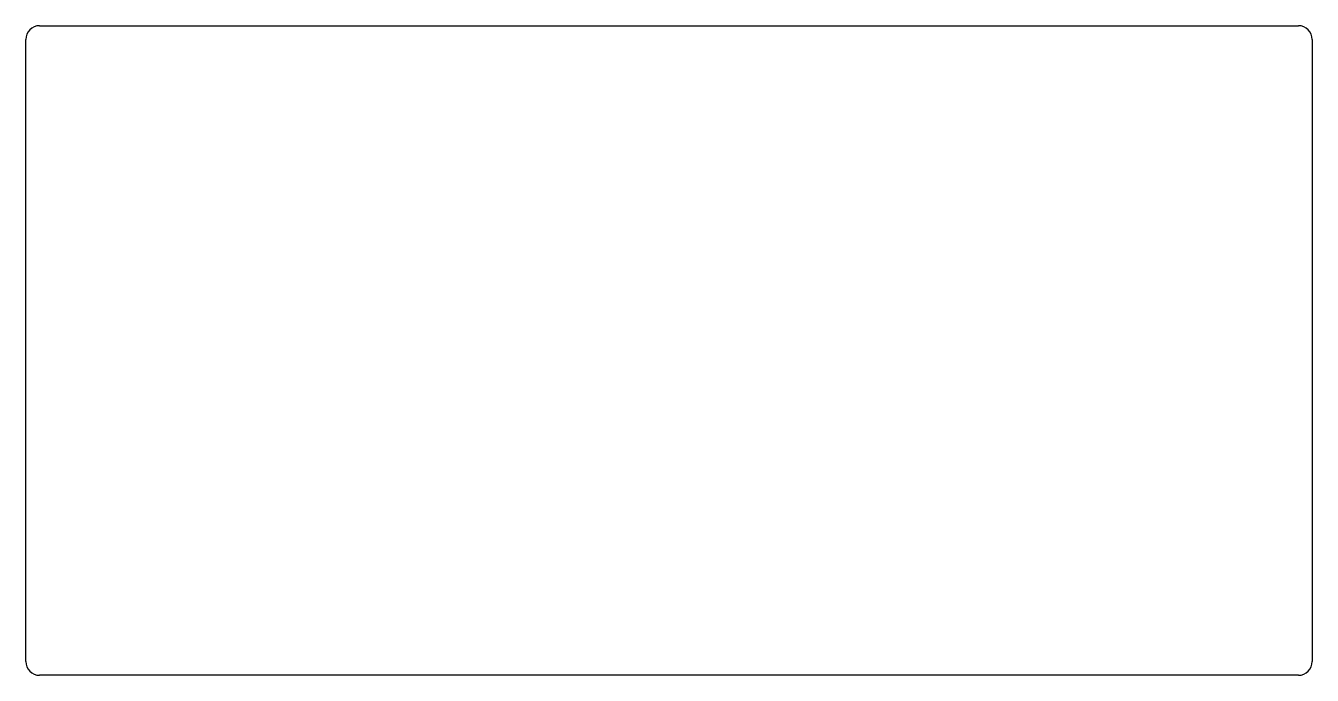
# Model space of a CAD drawing. Header units: millimetres. Extents: x 10.5 to 57, y -19.5 to 4.
import ezdxf

# ---------------------------------------------------------------- set-up
doc = ezdxf.new("R2010")
doc.units = ezdxf.units.MM

msp = doc.modelspace()

# ---------------------------------------------------------------- linework, layer by layer
for p, q in [((11.048, 3.95), (56.548, 3.95)), ((10.548, -19.05), (10.548, 3.45)), ((57.048, 3.45), (57.048, -19.05)), ((56.548, -19.55), (11.048, -19.55))]:
    msp.add_line(p, q)
for centre, start, end in [((11.048, 3.45), 90, 180), ((56.548, 3.45), 0, 90), ((11.048, -19.05), 180, 270), ((56.548, -19.05), 270, 0)]:
    msp.add_arc(centre, 0.5, start, end)

doc.saveas('drawing.dxf')
